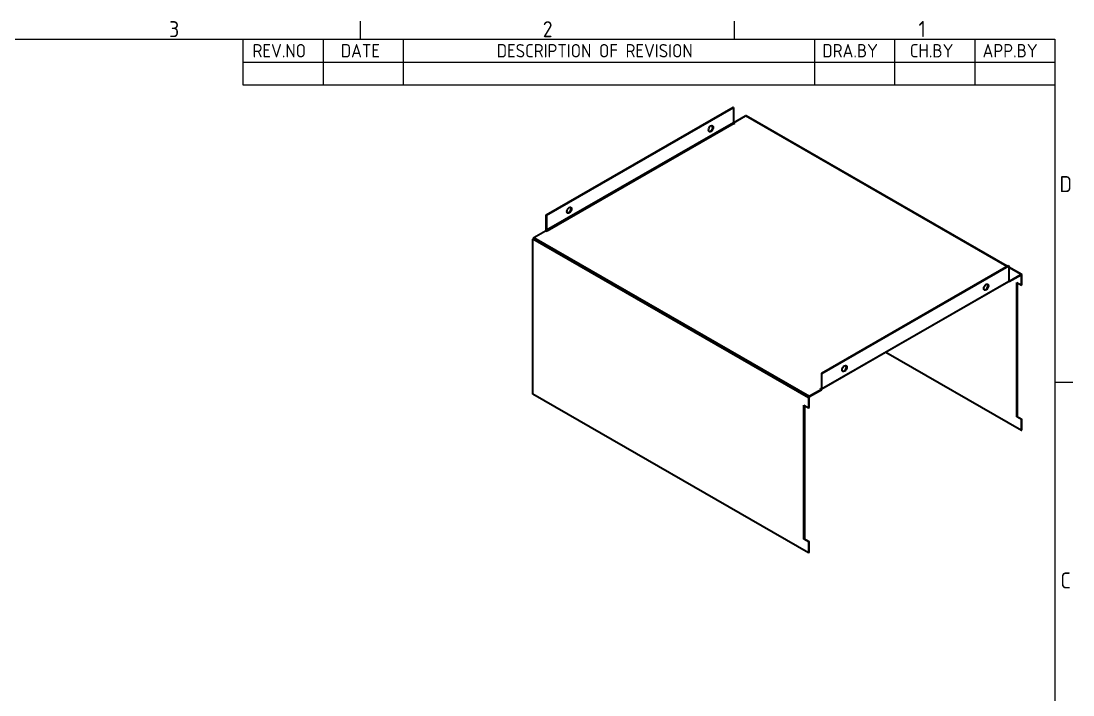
# Model space of a CAD drawing. Header units: millimetres. Extents: x 0 to 840, y 0 to 594.
# Drawn here: x 432.9 to 826.8, y 328.3 to 580.8 of the extents above; entities that cross this region are included whole.
import ezdxf

# ---------------------------------------------------------------- set-up
doc = ezdxf.new("R2010")
doc.units = ezdxf.units.MM
doc.header["$LTSCALE"] = 2
doc.layers.get('0').update_dxf_attribs({"color": 3, "lineweight": 25})
for name, color, linetype, lineweight in [('가시적인 것(ISO)', 3, 'Continuous', 40), ('가시적인 좁은 것(ISO)', 3, 'Continuous', 35), ('경계(ISO)', 7, 'Continuous', 25), ('기호(ISO)', 5, 'Continuous', 25)]:
    doc.layers.add(name, color=color, linetype=linetype, lineweight=lineweight)
doc.styles.add('ISO Proportiona M2B', font='isocp.shx')
doc.styles.add('문자 텍스트_M2B', font='isocp.shx')

# ---------------------------------------------------------------- blocks, each defined once
blk = doc.blocks.new('경계 Default Border')
at = {"layer": '경계(ISO)'}
for p, q in [((280, 287.0000076293945), (280, 290.4000091552734)), ((350, 287.0000076293945), (350, 290.4000091552734)), ((410, 222.7499961853027), (413.4000015258789, 222.7499961853027))]:
    blk.add_line(p, q, dxfattribs=at)
at = {"layer": '경계(ISO)', "flags": 128}
blk.add_lwpolyline([(10, 10), (10, 287.0000076293945), (410, 287.0000076293945), (410, 10), (10, 10)], dxfattribs=at)
at = {"layer": '경계(ISO)', "color": 2, "char_height": 3.00000011920929, "attachment_point": 7, "style": '문자 텍스트_M2B'}
for s, insert in [('3', (244.1685395229535, 287.3713945155963)), ('2', (314.127739416884, 287.3713945155963)), ('1', (384.4860661041481, 287.4)), ('D', (410.878270202895, 258.3463944559917)), ('C', (411.0445395201643, 184.0963944559917))]:
    blk.add_mtext(s, dxfattribs=dict(at, insert=insert))

msp = doc.modelspace()

# ---------------------------------------------------------------- linework, layer by layer
at = {"layer": '가시적인 것(ISO)'}
for p, q in [((629.520178353278, 508.2030824818943), (699.5237496907357, 548.5154581473654)), ((629.6969550485746, 508.1012835534463), (699.7005263860325, 548.4136592189174)), ((699.7005263860325, 548.4136592189174), (699.5237496907357, 548.5154581473654)), ((699.7005263860325, 548.4136592189174), (699.700526386034, 542.6908293450203)), ((699.700526386034, 542.690040420706), (704.1199437684492, 545.2350136319101)), ((802.1804144047949, 488.9339491366167), (704.3694598742413, 545.2595317875615)), ((699.700526386034, 542.690040420706), (700.1424681242756, 542.4355430995859)), ((699.965691428979, 542.3337441711376), (699.8773030813306, 542.3846436353617)), ((700.1424681242756, 542.4355430995859), (699.965691428979, 542.3337441711376)), ((629.6969550485746, 508.1012835534463), (629.520178353278, 508.2030824818943)), ((629.5201783532796, 502.4802526079974), (629.520178353278, 508.2030824818943)), ((629.6969550485746, 508.1012835534463), (629.6969550485762, 502.3784536795494)), ((624.9239842755676, 499.6290936871347), (629.343401657983, 502.1740668983387)), ((629.7853433962247, 501.9195695772185), (629.343401657983, 502.1740668983387)), ((629.9621200915212, 502.0213685056666), (629.7853433962247, 501.9195695772185)), ((629.8737317438729, 502.0722679698907), (629.9621200915212, 502.0213685056666)), ((624.5704308849892, 440.9708764040053), (624.5704308849745, 499.0167222678172)), ((732.5809917112326, 448.8543071966705), (802.5845630486904, 489.1666828621416)), ((732.7577684065293, 448.7525082682224), (802.761339743987, 489.0648839336934)), ((802.5845630486904, 489.1666828621416), (802.761339743987, 489.0648839336934)), ((802.761339743987, 489.0648839336934), (802.7613397439886, 483.3420540597965)), ((807.6070499274927, 485.8089575738895), (802.7613397439872, 488.599416482644)), ((807.3575338217005, 485.7844394182381), (802.9381164392852, 483.2394662070341)), ((807.3575338217006, 485.5800526370274), (802.9381164392852, 483.0350794258235)), ((807.5343105169982, 481.7985027224736), (807.5343105169973, 485.4774647842651)), ((807.7110872122948, 481.9003016509218), (807.7110872122938, 485.5792637127132)), ((802.6573024591875, 483.1123601986201), (732.6537311217296, 442.7999845331491)), ((802.9381164392852, 483.0350794258235), (802.713577600893, 483.1643827432373)), ((802.7613390855267, 483.3412655146651), (802.9381164392852, 483.2394662070341)), ((802.9381164392852, 483.2394662070341), (802.9381164392852, 483.0350794258235)), ((805.7665435640315, 482.8164920069543), (807.5343105169982, 481.7985027224736)), ((805.7665435640447, 432.5373438291457), (805.7665435640315, 482.8164920069543)), ((805.9433202593282, 482.7146930785063), (805.9433202593414, 432.6391427575939)), ((807.5343105169982, 481.7985027224736), (807.7110872122948, 481.9003016509218)), ((756.7502217905234, 456.6762306374698), (807.5343105170124, 427.4316189204534)), ((732.5809917112326, 448.8543071966705), (732.580991711234, 443.1314773227735)), ((732.5809917112326, 448.8543071966705), (732.7577684065293, 448.7525082682224)), ((732.7577684065308, 443.0296783943255), (732.7577684065293, 448.7525082682224)), ((732.5809917112342, 442.7234926846667), (728.1615743288189, 440.1785194734628)), ((732.5809917112342, 442.5191059034562), (728.1615743288189, 439.9741326922521)), ((732.1390499729926, 442.9779900057869), (732.3158266682891, 443.0797889342351)), ((732.5809917112342, 442.7234926846667), (732.1390499729926, 442.9779900057869)), ((732.3158266682891, 443.0797889342351), (732.4042150159374, 443.028889470011)), ((732.3158266682891, 443.0797889342351), (732.3158266682891, 442.8761910773388)), ((732.5809917112342, 442.5191059034562), (732.5809917112342, 442.7234926846667)), ((727.8080209382405, 381.5203021903333), (624.5704308849892, 440.9708764040053)), ((727.8080209382258, 439.5661480541452), (727.8080209382267, 435.8871859923543)), ((727.9847976335234, 435.9889849208025), (727.9847976335225, 439.6679469825933)), ((726.0402539852728, 386.6260270990261), (726.04025398526, 436.9051752768349)), ((726.04025398526, 436.9051752768349), (727.8080209382267, 435.8871859923543)), ((726.2170306805568, 436.8033763483869), (726.2170306805695, 386.7278260274742)), ((727.8080209382267, 435.8871859923543), (727.9847976335234, 435.9889849208025)), ((805.7665435640447, 432.5373438291457), (805.9433202593414, 432.6391427575939)), ((807.5343105170112, 431.519354544665), (805.7665435640447, 432.5373438291457)), ((805.9433202593414, 432.6391427575939), (807.7110872123079, 431.6211534731132)), ((807.7110872123079, 431.6211534731132), (807.5343105170112, 431.519354544665)), ((807.5343105170124, 427.4316189204534), (807.5343105170112, 431.519354544665)), ((807.711087212309, 427.5334178489016), (807.7110872123079, 431.6211534731132)), ((807.5343105170124, 427.4316189204534), (807.711087212309, 427.5334178489016)), ((726.0402539852728, 386.6260270990261), (726.2170306805695, 386.7278260274742)), ((727.8080209382393, 385.6080378145454), (726.0402539852728, 386.6260270990261)), ((726.2170306805695, 386.7278260274742), (727.984797633536, 385.7098367429936)), ((727.984797633536, 385.7098367429936), (727.8080209382393, 385.6080378145454)), ((727.8080209382393, 385.6080378145454), (727.8080209382405, 381.5203021903333)), ((727.9847976335371, 381.6221011187815), (727.984797633536, 385.7098367429936)), ((727.9847976335371, 381.6221011187815), (727.8080209382405, 381.5203021903333))]:
    msp.add_line(p, q, dxfattribs=at)
for centre, major_axis, ratio, start_param, end_param in [((704.1199437684493, 544.8262400694888), (0.2495161057920908, 0.433291718072651), 0.5780931159156392, 0, 0.7834644549748164), ((691.0384683164993, 540.5633078636947), (-0.6237902644802266, -1.083229295181625), 0.578093115915642, 0.1416216153338068, 2.999971038256237), ((699.8773030813306, 542.5890304165723), (0.1247580528961761, -0.2166458590362649), 0.5780931159156397, 3.92892452540948, 5.499720852204406), ((638.005459727516, 510.0236293292469), (-0.6237902644802266, -1.083229295181625), 0.578093115915642, 0.1416216153335004, 2.999971038256262), ((629.8737317438729, 502.2766547511013), (-0.2495161057922919, 0.4332917180725446), 0.5780931159156397, 0.7873318718203031, 2.130188279701215), ((629.8737317438729, 502.2766547511013), (0.1247580528961761, -0.2166458590362649), 0.5780931159156397, 3.928924525410027, 5.499720852204807), ((624.9239842755677, 499.2203201247135), (0.2495161057921206, 0.4332917180726427), 0.5780931159156392, 0.7834644549749896, 2.354260781769936), ((807.3575338217006, 485.3756658558169), (0.2495161057920946, 0.4332917180726577), 0.578093115915639, 5.495853435359484, 7.066649762154404), ((807.3575338217006, 485.3756658558169), (0.1247580528960517, 0.2166458590363365), 0.578093115915639, 5.495853435359484, 7.066649762154805), ((794.0992816744539, 481.2145325784708), (-0.6237902644802271, -1.083229295181629), 0.5780931159156363, 0.1416216153338062, 2.999971038256234), ((802.4077863533953, 483.5456519166927), (0.2495161057922954, -0.4332917180724908), 0.5780931159156396, 0, 0.7873318718202311), ((741.0662730854706, 450.674854044023), (-0.6237902644802271, -1.083229295181629), 0.5780931159156363, 0.1416216153338062, 2.999971038256234), ((732.4042150159374, 443.2332762512216), (0.1247580528961632, -0.2166458590362723), 0.5780931159156398, 5.499720852204577, 7.070517178999095), ((732.4042150159374, 443.2332762512216), (0.249516105792316, -0.4332917180725264), 0.5780931159156396, 5.561859406013813, 7.070517178999643), ((728.1615743288191, 439.7697459110415), (-0.2495161057920726, -0.4332917180726794), 0.5780931159156392, 3.925057108564436, 5.495853435359312), ((728.1615743288191, 439.7697459110415), (0.1247580528960647, 0.216645859036329), 0.5780931159156392, 0.7834644549753911, 2.354260781769863)]:
    msp.add_ellipse(centre, major_axis=major_axis, ratio=ratio, start_param=start_param, end_param=end_param, dxfattribs=at)
for centre, major_axis, ratio in [((691.2152450117959, 540.4615089352466), (0.6237902644802866, 1.083229295181595), 0.5780931159156422), ((638.1822364228127, 509.9218304007988), (0.6237902644802866, 1.083229295181595), 0.5780931159156422), ((794.2760583697507, 481.1127336500227), (0.6237902644802962, 1.083229295181585), 0.5780931159156361), ((741.2430497807674, 450.573055115575), (0.6237902644802962, 1.083229295181585), 0.5780931159156361)]:
    msp.add_ellipse(centre, major_axis=major_axis, ratio=ratio, dxfattribs=at)
at = {"layer": '가시적인 좁은 것(ISO)'}
for p, q in [((802.0343681193167, 488.8498466742386), (704.1199437684492, 545.2350136319101)), ((699.700526386034, 542.6908293450203), (629.6969550485762, 502.3784536795494)), ((699.8773030813306, 542.3846436353617), (629.8737317438729, 502.0722679698907)), ((629.6969550485762, 502.3784536795494), (629.5201783532796, 502.4802526079974)), ((629.8737317438729, 502.0722679698907), (629.8737317438729, 501.9704690414425)), ((727.8080209382258, 439.5661480541452), (624.5704308849745, 499.0167222678172)), ((624.9239842755676, 499.6290936871347), (728.1615743288189, 440.1785194734628)), ((807.3575338217005, 485.7844394182381), (802.7613397439873, 488.4312115578879)), ((807.5343105169973, 485.4774647842651), (807.3568488270976, 485.5796581748703)), ((807.3575338217006, 485.5800526370274), (807.3575338217005, 485.7844394182381)), ((807.7110872122938, 485.5792637127132), (807.5343105169973, 485.4774647842651)), ((732.7577684065308, 443.0296783943255), (802.7613397439886, 483.3420540597965)), ((732.4042150159374, 443.028889470011), (732.5809903892189, 443.1306876371613)), ((732.4042150159374, 443.028889470011), (732.4042150159374, 442.8252916131148)), ((732.580991711234, 443.1314773227735), (732.7577684065308, 443.0296783943255)), ((727.9847976335225, 439.6679469825933), (727.8080209382258, 439.5661480541452)), ((728.1615743288189, 440.1785194734628), (728.1615743288189, 439.9741326922521))]:
    msp.add_line(p, q, dxfattribs=at)
at = {"layer": '기호(ISO)'}
for p, q in [((516, 574.0000152587891), (820, 574.0000152587891)), ((516, 574.0000152587891), (516, 565.440015258789)), ((546, 574.0000152587891), (546, 565.440015258789)), ((576, 574.0000152587891), (576, 565.440015258789)), ((730, 574.0000152587891), (730, 565.440015258789)), ((760, 574.0000152587891), (760, 565.440015258789)), ((790, 574.0000152587891), (790, 565.440015258789)), ((820, 574.0000152587891), (820, 565.440015258789)), ((516, 565.440015258789), (820, 565.440015258789)), ((516, 565.440015258789), (516, 556.8800152587891)), ((546, 565.440015258789), (546, 556.8800152587891)), ((576, 565.440015258789), (576, 556.8800152587891)), ((730, 565.440015258789), (730, 556.8800152587891)), ((760, 565.440015258789), (760, 556.8800152587891)), ((790, 565.440015258789), (790, 556.8800152587891)), ((820, 565.440015258789), (820, 556.8800152587891)), ((516, 556.8800152587891), (820, 556.8800152587891))]:
    msp.add_line(p, q, dxfattribs=at)

# ---------------------------------------------------------------- block references
at = {"xscale": 2, "yscale": 2, "zscale": 2}
msp.add_blockref('경계 Default Border', (0, 0), dxfattribs=at)

# ---------------------------------------------------------------- texts
at = {"layer": '기호(ISO)', "color": 2, "char_height": 5, "attachment_point": 7, "style": 'ISO Proportiona M2B'}
for s, insert in [('REV.NO', (519.5742327364616, 567.1663801006787)), ('DATE', (552.6284635456733, 567.1663801006787)), ('DESCRIPTION OF REVISION', (611.0140408667258, 567.1663801006787)), ('DRA.BY', (732.9514679106408, 567.1663801006787)), ('CH.BY', (765.7285830172234, 567.1663801006787)), ('APP.BY', (792.9554679208808, 567.1663801006787))]:
    msp.add_mtext(s, dxfattribs=dict(at, insert=insert))

doc.saveas('drawing.dxf')
